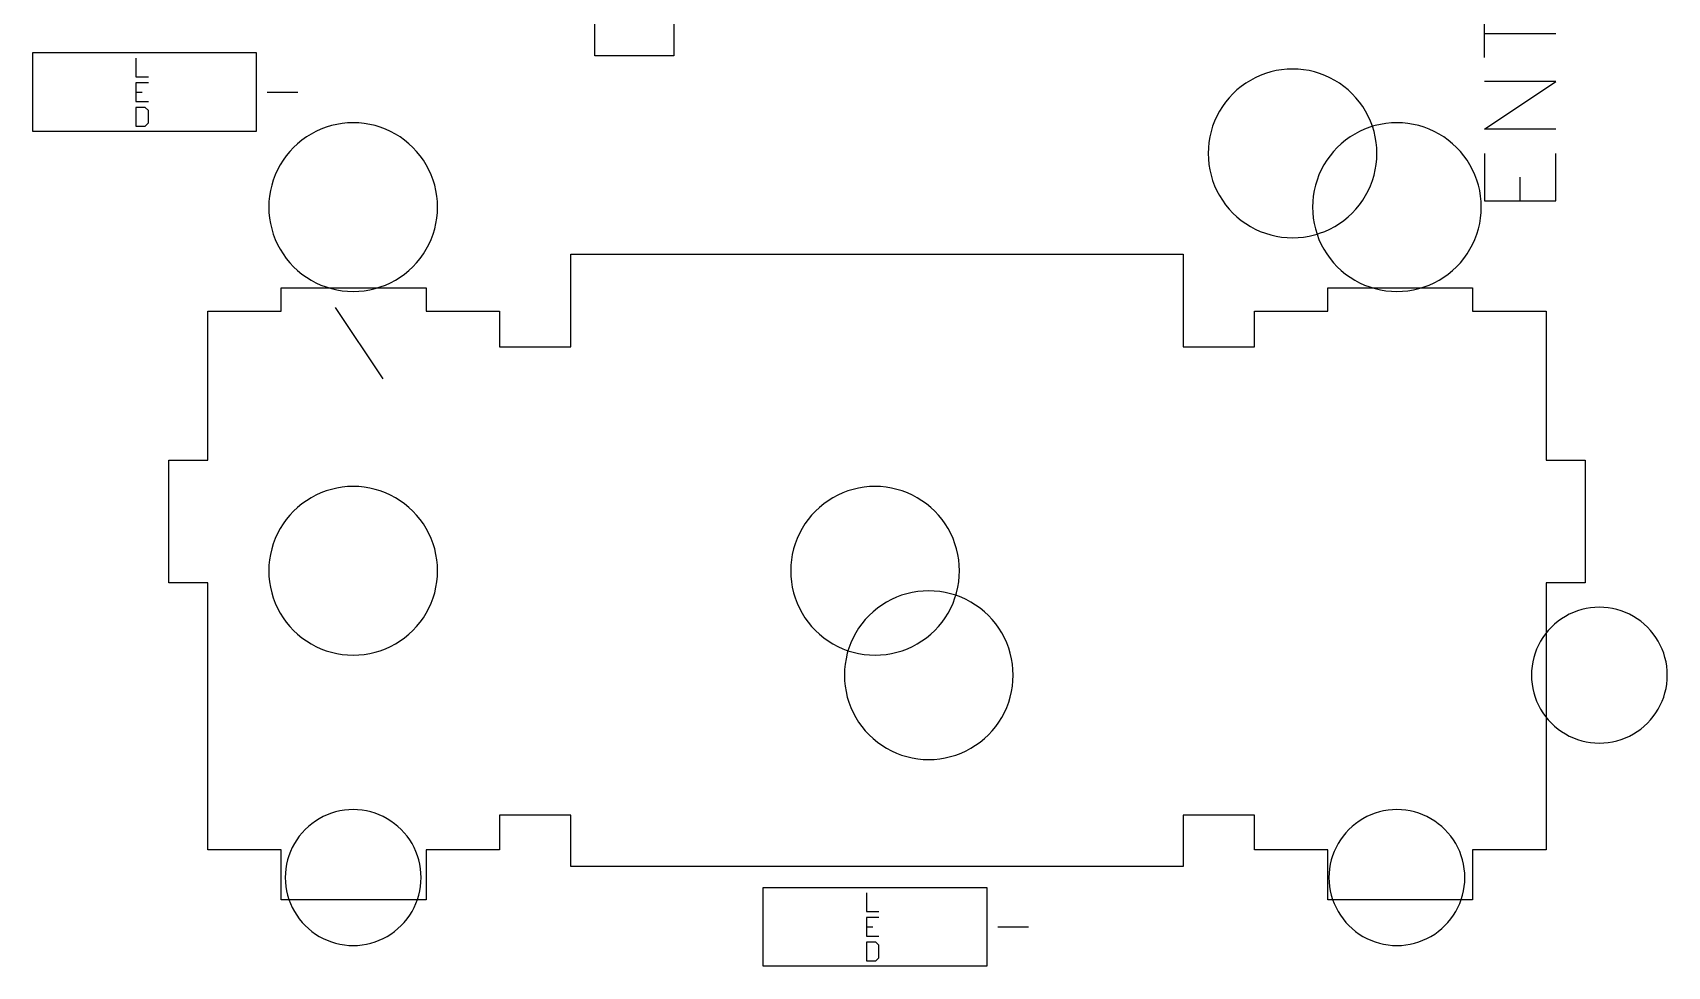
# Model space of a CAD drawing. Extents: x -174 to 183, y -92 to 46.
# Drawn here: x 75.56 to 112.86, y -46.01 to -24.7 of the extents above; entities that cross this region are included whole.
import ezdxf

# ---------------------------------------------------------------- set-up
doc = ezdxf.new("R2010")
doc.units = 0
doc.layers.get('0').update_dxf_attribs({"linetype": 'CONTINUOUS'})

msp = doc.modelspace()

# ---------------------------------------------------------------- linework, layer by layer
for p, q in [((88.387, -25.231), (88.387, -20.131)), ((90.187, -20.131), (90.187, -25.231)), ((108.683, -24.724), (108.683, -24.181)), ((110.31, -24.724), (108.683, -24.724)), ((108.683, -25.266), (108.683, -24.724)), ((75.562, -26.956), (75.562, -25.156)), ((75.562, -25.156), (80.662, -25.156)), ((77.917, -25.281), (77.917, -25.706)), ((80.662, -25.156), (80.662, -26.956)), ((90.187, -25.231), (88.387, -25.231)), ((77.917, -25.706), (78.201, -25.706)), ((103.454, -25.73), (103.343, -25.789)), ((103.569, -25.678), (103.454, -25.73)), ((103.687, -25.634), (103.569, -25.678)), ((103.807, -25.597), (103.687, -25.634)), ((103.93, -25.568), (103.807, -25.597)), ((104.054, -25.548), (103.93, -25.568)), ((104.18, -25.536), (104.054, -25.548)), ((104.306, -25.531), (104.18, -25.536)), ((104.432, -25.536), (104.306, -25.531)), ((104.557, -25.548), (104.432, -25.536)), ((104.681, -25.568), (104.557, -25.548)), ((104.804, -25.597), (104.681, -25.568)), ((104.924, -25.634), (104.804, -25.597)), ((105.042, -25.678), (104.924, -25.634)), ((105.157, -25.73), (105.042, -25.678)), ((105.268, -25.789), (105.157, -25.73)), ((78.201, -25.844), (77.917, -25.844)), ((77.917, -25.844), (77.917, -26.056)), ((77.917, -26.056), (78.059, -26.056)), ((77.917, -26.056), (77.917, -26.269)), ((80.912, -26.056), (81.612, -26.056)), ((102.944, -26.095), (102.858, -26.187)), ((103.036, -26.009), (102.944, -26.095)), ((103.134, -25.929), (103.036, -26.009)), ((103.236, -25.856), (103.134, -25.929)), ((103.343, -25.789), (103.236, -25.856)), ((105.375, -25.856), (105.268, -25.789)), ((105.478, -25.929), (105.375, -25.856)), ((105.575, -26.009), (105.478, -25.929)), ((105.667, -26.095), (105.575, -26.009)), ((105.753, -26.187), (105.667, -26.095)), ((108.683, -26.903), (110.31, -25.818)), ((110.31, -25.818), (108.683, -25.818)), ((77.917, -26.269), (78.201, -26.269)), ((77.917, -26.406), (77.917, -26.831)), ((78.13, -26.406), (77.917, -26.406)), ((78.201, -26.477), (78.13, -26.406)), ((78.201, -26.76), (78.201, -26.477)), ((102.705, -26.387), (102.639, -26.494)), ((102.778, -26.285), (102.705, -26.387)), ((102.858, -26.187), (102.778, -26.285)), ((105.833, -26.285), (105.753, -26.187)), ((105.906, -26.387), (105.833, -26.285)), ((105.973, -26.494), (105.906, -26.387)), ((77.917, -26.831), (78.13, -26.831)), ((78.13, -26.831), (78.201, -26.76)), ((82.376, -26.822), (82.256, -26.859)), ((82.499, -26.793), (82.376, -26.822)), ((82.623, -26.773), (82.499, -26.793)), ((82.748, -26.761), (82.623, -26.773)), ((82.874, -26.756), (82.748, -26.761)), ((83, -26.761), (82.874, -26.756)), ((83.126, -26.773), (83, -26.761)), ((83.25, -26.793), (83.126, -26.773)), ((83.373, -26.822), (83.25, -26.793)), ((83.493, -26.859), (83.373, -26.822)), ((102.483, -26.838), (102.446, -26.958)), ((102.527, -26.72), (102.483, -26.838)), ((102.579, -26.605), (102.527, -26.72)), ((102.639, -26.494), (102.579, -26.605)), ((106.032, -26.605), (105.973, -26.494)), ((106.084, -26.72), (106.032, -26.605)), ((106.129, -26.838), (106.068, -26.859)), ((106.129, -26.838), (106.084, -26.72)), ((106.189, -26.822), (106.129, -26.838)), ((106.165, -26.958), (106.129, -26.838)), ((106.311, -26.793), (106.189, -26.822)), ((106.436, -26.773), (106.311, -26.793)), ((106.561, -26.761), (106.436, -26.773)), ((106.687, -26.756), (106.561, -26.761)), ((106.813, -26.761), (106.687, -26.756)), ((106.938, -26.773), (106.813, -26.761)), ((107.062, -26.793), (106.938, -26.773)), ((107.185, -26.822), (107.062, -26.793)), ((107.306, -26.859), (107.185, -26.822)), ((80.662, -26.956), (75.562, -26.956)), ((81.702, -27.154), (81.605, -27.234)), ((81.805, -27.081), (81.702, -27.154)), ((81.912, -27.014), (81.805, -27.081)), ((82.023, -26.955), (81.912, -27.014)), ((82.138, -26.903), (82.023, -26.955)), ((82.256, -26.859), (82.138, -26.903)), ((83.611, -26.903), (83.493, -26.859)), ((83.726, -26.955), (83.611, -26.903)), ((83.837, -27.014), (83.726, -26.955)), ((83.944, -27.081), (83.837, -27.014)), ((84.046, -27.154), (83.944, -27.081)), ((84.144, -27.234), (84.046, -27.154)), ((102.397, -27.205), (102.385, -27.33)), ((102.418, -27.081), (102.397, -27.205)), ((102.446, -26.958), (102.418, -27.081)), ((105.515, -27.154), (105.418, -27.234)), ((105.617, -27.081), (105.515, -27.154)), ((105.724, -27.014), (105.617, -27.081)), ((105.835, -26.955), (105.724, -27.014)), ((105.95, -26.903), (105.835, -26.955)), ((106.068, -26.859), (105.95, -26.903)), ((106.194, -27.081), (106.165, -26.958)), ((106.214, -27.205), (106.194, -27.081)), ((106.227, -27.33), (106.214, -27.205)), ((107.424, -26.903), (107.306, -26.859)), ((107.538, -26.955), (107.424, -26.903)), ((107.649, -27.014), (107.538, -26.955)), ((107.756, -27.081), (107.649, -27.014)), ((107.859, -27.154), (107.756, -27.081)), ((107.956, -27.234), (107.859, -27.154)), ((110.31, -26.903), (108.683, -26.903)), ((81.347, -27.51), (81.274, -27.612)), ((81.427, -27.412), (81.347, -27.51)), ((81.513, -27.32), (81.427, -27.412)), ((81.605, -27.234), (81.513, -27.32)), ((84.236, -27.32), (84.144, -27.234)), ((84.322, -27.412), (84.236, -27.32)), ((84.402, -27.51), (84.322, -27.412)), ((84.475, -27.612), (84.402, -27.51)), ((102.385, -27.33), (102.381, -27.456)), ((102.381, -27.456), (102.385, -27.582)), ((102.385, -27.582), (102.397, -27.708)), ((105.16, -27.51), (105.086, -27.612)), ((105.24, -27.412), (105.16, -27.51)), ((105.326, -27.32), (105.24, -27.412)), ((105.418, -27.234), (105.326, -27.32)), ((106.214, -27.708), (106.227, -27.582)), ((106.231, -27.456), (106.227, -27.33)), ((106.227, -27.582), (106.231, -27.456)), ((108.048, -27.32), (107.956, -27.234)), ((108.134, -27.412), (108.048, -27.32)), ((108.214, -27.51), (108.134, -27.412)), ((108.287, -27.612), (108.214, -27.51)), ((108.683, -27.455), (108.683, -28.54)), ((110.31, -28.54), (110.31, -27.455)), ((81.096, -27.945), (81.052, -28.063)), ((81.148, -27.83), (81.096, -27.945)), ((81.207, -27.719), (81.148, -27.83)), ((81.274, -27.612), (81.207, -27.719)), ((84.541, -27.719), (84.475, -27.612)), ((84.601, -27.83), (84.541, -27.719)), ((84.653, -27.945), (84.601, -27.83)), ((84.697, -28.063), (84.653, -27.945)), ((102.397, -27.708), (102.418, -27.832)), ((102.418, -27.832), (102.446, -27.955)), ((102.446, -27.955), (102.483, -28.075)), ((104.908, -27.945), (104.864, -28.063)), ((104.96, -27.83), (104.908, -27.945)), ((105.02, -27.719), (104.96, -27.83)), ((105.086, -27.612), (105.02, -27.719)), ((106.129, -28.075), (106.165, -27.955)), ((106.165, -27.955), (106.194, -27.832)), ((106.194, -27.832), (106.214, -27.708)), ((108.354, -27.719), (108.287, -27.612)), ((108.413, -27.83), (108.354, -27.719)), ((108.465, -27.945), (108.413, -27.83)), ((108.51, -28.063), (108.465, -27.945)), ((80.986, -28.306), (80.966, -28.43)), ((81.015, -28.183), (80.986, -28.306)), ((81.052, -28.063), (81.015, -28.183)), ((84.734, -28.183), (84.697, -28.063)), ((84.762, -28.306), (84.734, -28.183)), ((84.783, -28.43), (84.762, -28.306)), ((102.483, -28.075), (102.527, -28.193)), ((102.527, -28.193), (102.579, -28.308)), ((102.579, -28.308), (102.639, -28.419)), ((104.799, -28.306), (104.778, -28.43)), ((104.827, -28.183), (104.799, -28.306)), ((104.864, -28.063), (104.827, -28.183)), ((105.973, -28.419), (106.032, -28.308)), ((106.032, -28.308), (106.084, -28.193)), ((106.084, -28.193), (106.129, -28.075)), ((108.546, -28.183), (108.51, -28.063)), ((108.575, -28.306), (108.546, -28.183)), ((108.595, -28.43), (108.575, -28.306)), ((109.496, -28.54), (109.496, -27.998)), ((80.953, -28.555), (80.949, -28.681)), ((80.949, -28.681), (80.953, -28.807)), ((80.966, -28.43), (80.953, -28.555)), ((84.795, -28.555), (84.783, -28.43)), ((84.799, -28.681), (84.795, -28.555)), ((84.795, -28.807), (84.799, -28.681)), ((102.639, -28.419), (102.705, -28.526)), ((102.705, -28.526), (102.778, -28.628)), ((102.778, -28.628), (102.858, -28.726)), ((104.766, -28.555), (104.762, -28.681)), ((104.762, -28.681), (104.766, -28.807)), ((104.778, -28.43), (104.766, -28.555)), ((105.753, -28.726), (105.833, -28.628)), ((105.833, -28.628), (105.906, -28.526)), ((105.906, -28.526), (105.973, -28.419)), ((108.608, -28.555), (108.595, -28.43)), ((108.612, -28.681), (108.608, -28.555)), ((108.608, -28.807), (108.612, -28.681)), ((108.683, -28.54), (109.496, -28.54)), ((109.496, -28.54), (110.31, -28.54)), ((80.953, -28.807), (80.966, -28.933)), ((80.966, -28.933), (80.986, -29.057)), ((80.986, -29.057), (81.015, -29.18)), ((84.734, -29.18), (84.762, -29.057)), ((84.762, -29.057), (84.783, -28.933)), ((84.783, -28.933), (84.795, -28.807)), ((102.858, -28.726), (102.944, -28.818)), ((102.944, -28.818), (103.036, -28.904)), ((103.036, -28.904), (103.134, -28.984)), ((103.134, -28.984), (103.236, -29.057)), ((103.236, -29.057), (103.343, -29.123)), ((104.766, -28.807), (104.778, -28.933)), ((104.778, -28.933), (104.799, -29.057)), ((104.799, -29.057), (104.827, -29.18)), ((105.268, -29.123), (105.375, -29.057)), ((105.375, -29.057), (105.478, -28.984)), ((105.478, -28.984), (105.575, -28.904)), ((105.575, -28.904), (105.667, -28.818)), ((105.667, -28.818), (105.753, -28.726)), ((108.546, -29.18), (108.575, -29.057)), ((108.575, -29.057), (108.595, -28.933)), ((108.595, -28.933), (108.608, -28.807)), ((81.015, -29.18), (81.052, -29.3)), ((81.052, -29.3), (81.096, -29.418)), ((81.096, -29.418), (81.148, -29.533)), ((84.601, -29.533), (84.653, -29.418)), ((84.653, -29.418), (84.697, -29.3)), ((84.697, -29.3), (84.734, -29.18)), ((103.343, -29.123), (103.454, -29.183)), ((103.454, -29.183), (103.569, -29.235)), ((103.569, -29.235), (103.687, -29.279)), ((103.687, -29.279), (103.807, -29.316)), ((103.807, -29.316), (103.93, -29.344)), ((103.93, -29.344), (104.054, -29.365)), ((104.054, -29.365), (104.18, -29.377)), ((104.18, -29.377), (104.306, -29.381)), ((104.306, -29.381), (104.432, -29.377)), ((104.432, -29.377), (104.557, -29.365)), ((104.557, -29.365), (104.681, -29.344)), ((104.681, -29.344), (104.804, -29.316)), ((104.804, -29.316), (104.864, -29.3)), ((104.827, -29.18), (104.864, -29.3)), ((104.864, -29.3), (104.924, -29.279)), ((104.864, -29.3), (104.908, -29.418)), ((104.908, -29.418), (104.96, -29.533)), ((104.924, -29.279), (105.042, -29.235)), ((105.042, -29.235), (105.157, -29.183)), ((105.157, -29.183), (105.268, -29.123)), ((108.413, -29.533), (108.465, -29.418)), ((108.465, -29.418), (108.51, -29.3)), ((108.51, -29.3), (108.546, -29.18)), ((81.148, -29.533), (81.207, -29.644)), ((81.207, -29.644), (81.274, -29.751)), ((81.274, -29.751), (81.347, -29.853)), ((84.402, -29.853), (84.475, -29.751)), ((84.475, -29.751), (84.541, -29.644)), ((84.541, -29.644), (84.601, -29.533)), ((87.838, -29.759), (101.808, -29.759)), ((87.838, -31.867), (87.838, -29.759)), ((101.808, -29.759), (101.808, -31.867)), ((104.96, -29.533), (105.02, -29.644)), ((105.02, -29.644), (105.086, -29.751)), ((105.086, -29.751), (105.16, -29.853)), ((108.214, -29.853), (108.287, -29.751)), ((108.287, -29.751), (108.354, -29.644)), ((108.354, -29.644), (108.413, -29.533)), ((81.347, -29.853), (81.427, -29.951)), ((81.427, -29.951), (81.513, -30.043)), ((81.513, -30.043), (81.605, -30.129)), ((81.605, -30.129), (81.702, -30.209)), ((84.046, -30.209), (84.144, -30.129)), ((84.144, -30.129), (84.236, -30.043)), ((84.236, -30.043), (84.322, -29.951)), ((84.322, -29.951), (84.402, -29.853)), ((105.16, -29.853), (105.24, -29.951)), ((105.24, -29.951), (105.326, -30.043)), ((105.326, -30.043), (105.418, -30.129)), ((105.418, -30.129), (105.515, -30.209)), ((107.859, -30.209), (107.956, -30.129)), ((107.956, -30.129), (108.048, -30.043)), ((108.048, -30.043), (108.134, -29.951)), ((108.134, -29.951), (108.214, -29.853)), ((81.234, -31.054), (81.234, -30.521)), ((81.234, -30.521), (84.536, -30.521)), ((81.702, -30.209), (81.805, -30.282)), ((81.805, -30.282), (81.912, -30.348)), ((81.912, -30.348), (82.023, -30.408)), ((82.023, -30.408), (82.138, -30.46)), ((82.138, -30.46), (82.256, -30.504)), ((82.256, -30.504), (82.376, -30.541)), ((82.376, -30.541), (82.499, -30.569)), ((82.499, -30.569), (82.623, -30.59)), ((83.126, -30.59), (83.25, -30.569)), ((83.25, -30.569), (83.373, -30.541)), ((83.373, -30.541), (83.493, -30.504)), ((83.493, -30.504), (83.611, -30.46)), ((83.611, -30.46), (83.726, -30.408)), ((83.726, -30.408), (83.837, -30.348)), ((83.837, -30.348), (83.944, -30.282)), ((83.944, -30.282), (84.046, -30.209)), ((84.536, -30.521), (84.536, -31.054)), ((105.11, -30.521), (108.412, -30.521)), ((105.11, -31.054), (105.11, -30.521)), ((105.515, -30.209), (105.617, -30.282)), ((105.617, -30.282), (105.724, -30.348)), ((105.724, -30.348), (105.835, -30.408)), ((105.835, -30.408), (105.95, -30.46)), ((105.95, -30.46), (106.068, -30.504)), ((106.068, -30.504), (106.189, -30.541)), ((106.189, -30.541), (106.311, -30.569)), ((106.311, -30.569), (106.436, -30.59)), ((106.938, -30.59), (107.062, -30.569)), ((107.062, -30.569), (107.185, -30.541)), ((107.185, -30.541), (107.306, -30.504)), ((107.306, -30.504), (107.424, -30.46)), ((107.424, -30.46), (107.538, -30.408)), ((107.538, -30.408), (107.649, -30.348)), ((107.649, -30.348), (107.756, -30.282)), ((107.756, -30.282), (107.859, -30.209)), ((108.412, -30.521), (108.412, -31.054)), ((82.623, -30.59), (82.748, -30.602)), ((82.748, -30.602), (82.874, -30.606)), ((82.874, -30.606), (83, -30.602)), ((83, -30.602), (83.126, -30.59)), ((106.436, -30.59), (106.561, -30.602)), ((106.561, -30.602), (106.687, -30.606)), ((106.687, -30.606), (106.813, -30.602)), ((106.813, -30.602), (106.938, -30.59)), ((79.558, -34.458), (79.558, -31.054)), ((79.558, -31.054), (81.234, -31.054)), ((83.558, -32.603), (82.473, -30.976)), ((84.536, -31.054), (86.213, -31.054)), ((86.213, -31.054), (86.213, -31.867)), ((103.434, -31.054), (105.11, -31.054)), ((103.434, -31.867), (103.434, -31.054)), ((108.412, -31.054), (110.089, -31.054)), ((110.089, -31.054), (110.089, -34.458)), ((86.213, -31.867), (87.838, -31.867)), ((101.808, -31.867), (103.434, -31.867)), ((78.669, -37.252), (78.669, -34.458)), ((78.669, -34.458), (79.558, -34.458)), ((110.089, -34.458), (110.978, -34.458)), ((110.978, -34.458), (110.978, -37.252)), ((81.805, -35.381), (81.702, -35.454)), ((81.912, -35.314), (81.805, -35.381)), ((82.023, -35.255), (81.912, -35.314)), ((82.138, -35.203), (82.023, -35.255)), ((82.256, -35.159), (82.138, -35.203)), ((82.376, -35.122), (82.256, -35.159)), ((82.499, -35.093), (82.376, -35.122)), ((82.623, -35.073), (82.499, -35.093)), ((82.748, -35.061), (82.623, -35.073)), ((82.874, -35.056), (82.748, -35.061)), ((83, -35.061), (82.874, -35.056)), ((83.126, -35.073), (83, -35.061)), ((83.25, -35.093), (83.126, -35.073)), ((83.373, -35.122), (83.25, -35.093)), ((83.493, -35.159), (83.373, -35.122)), ((83.611, -35.203), (83.493, -35.159)), ((83.726, -35.255), (83.611, -35.203)), ((83.837, -35.314), (83.726, -35.255)), ((83.944, -35.381), (83.837, -35.314)), ((84.046, -35.454), (83.944, -35.381)), ((93.711, -35.381), (93.609, -35.454)), ((93.818, -35.314), (93.711, -35.381)), ((93.929, -35.255), (93.818, -35.314)), ((94.044, -35.203), (93.929, -35.255)), ((94.162, -35.159), (94.044, -35.203)), ((94.282, -35.122), (94.162, -35.159)), ((94.405, -35.093), (94.282, -35.122)), ((94.529, -35.073), (94.405, -35.093)), ((94.655, -35.061), (94.529, -35.073)), ((94.781, -35.056), (94.655, -35.061)), ((94.907, -35.061), (94.781, -35.056)), ((95.032, -35.073), (94.907, -35.061)), ((95.156, -35.093), (95.032, -35.073)), ((95.279, -35.122), (95.156, -35.093)), ((95.399, -35.159), (95.279, -35.122)), ((95.517, -35.203), (95.399, -35.159)), ((95.632, -35.255), (95.517, -35.203)), ((95.743, -35.314), (95.632, -35.255)), ((95.85, -35.381), (95.743, -35.314)), ((95.953, -35.454), (95.85, -35.381)), ((81.427, -35.712), (81.347, -35.81)), ((81.513, -35.62), (81.427, -35.712)), ((81.605, -35.534), (81.513, -35.62)), ((81.702, -35.454), (81.605, -35.534)), ((84.144, -35.534), (84.046, -35.454)), ((84.236, -35.62), (84.144, -35.534)), ((84.322, -35.712), (84.236, -35.62)), ((84.402, -35.81), (84.322, -35.712)), ((93.333, -35.712), (93.253, -35.81)), ((93.419, -35.62), (93.333, -35.712)), ((93.511, -35.534), (93.419, -35.62)), ((93.609, -35.454), (93.511, -35.534)), ((96.05, -35.534), (95.953, -35.454)), ((96.142, -35.62), (96.05, -35.534)), ((96.228, -35.712), (96.142, -35.62)), ((96.308, -35.81), (96.228, -35.712)), ((81.148, -36.13), (81.096, -36.245)), ((81.207, -36.019), (81.148, -36.13)), ((81.274, -35.912), (81.207, -36.019)), ((81.347, -35.81), (81.274, -35.912)), ((84.475, -35.912), (84.402, -35.81)), ((84.541, -36.019), (84.475, -35.912)), ((84.601, -36.13), (84.541, -36.019)), ((84.653, -36.245), (84.601, -36.13)), ((93.054, -36.13), (93.002, -36.245)), ((93.114, -36.019), (93.054, -36.13)), ((93.18, -35.912), (93.114, -36.019)), ((93.253, -35.81), (93.18, -35.912)), ((96.381, -35.912), (96.308, -35.81)), ((96.448, -36.019), (96.381, -35.912)), ((96.507, -36.13), (96.448, -36.019)), ((96.559, -36.245), (96.507, -36.13)), ((81.015, -36.483), (80.986, -36.606)), ((81.052, -36.363), (81.015, -36.483)), ((81.096, -36.245), (81.052, -36.363)), ((84.697, -36.363), (84.653, -36.245)), ((84.734, -36.483), (84.697, -36.363)), ((84.762, -36.606), (84.734, -36.483)), ((92.921, -36.483), (92.893, -36.606)), ((92.958, -36.363), (92.921, -36.483)), ((93.002, -36.245), (92.958, -36.363)), ((96.604, -36.363), (96.559, -36.245)), ((96.64, -36.483), (96.604, -36.363)), ((96.669, -36.606), (96.64, -36.483)), ((80.953, -36.855), (80.949, -36.981)), ((80.966, -36.73), (80.953, -36.855)), ((80.986, -36.606), (80.966, -36.73)), ((84.783, -36.73), (84.762, -36.606)), ((84.795, -36.855), (84.783, -36.73)), ((84.799, -36.981), (84.795, -36.855)), ((92.86, -36.855), (92.856, -36.981)), ((92.872, -36.73), (92.86, -36.855)), ((92.893, -36.606), (92.872, -36.73)), ((96.689, -36.73), (96.669, -36.606)), ((96.702, -36.855), (96.689, -36.73)), ((96.706, -36.981), (96.702, -36.855)), ((79.558, -37.252), (78.669, -37.252)), ((79.558, -43.348), (79.558, -37.252)), ((80.949, -36.981), (80.953, -37.107)), ((80.953, -37.107), (80.966, -37.233)), ((80.966, -37.233), (80.986, -37.357)), ((84.762, -37.357), (84.783, -37.233)), ((84.783, -37.233), (84.795, -37.107)), ((84.795, -37.107), (84.799, -36.981)), ((92.856, -36.981), (92.86, -37.107)), ((92.86, -37.107), (92.872, -37.233)), ((92.872, -37.233), (92.893, -37.357)), ((96.669, -37.357), (96.689, -37.233)), ((96.689, -37.233), (96.702, -37.107)), ((96.702, -37.107), (96.706, -36.981)), ((110.089, -37.252), (110.089, -43.348)), ((110.978, -37.252), (110.089, -37.252)), ((80.986, -37.357), (81.015, -37.48)), ((81.015, -37.48), (81.052, -37.6)), ((81.052, -37.6), (81.096, -37.718)), ((84.653, -37.718), (84.697, -37.6)), ((84.697, -37.6), (84.734, -37.48)), ((84.734, -37.48), (84.762, -37.357)), ((92.893, -37.357), (92.921, -37.48)), ((92.921, -37.48), (92.958, -37.6)), ((92.958, -37.6), (93.002, -37.718)), ((95.154, -37.636), (95.043, -37.696)), ((95.269, -37.584), (95.154, -37.636)), ((95.387, -37.54), (95.269, -37.584)), ((95.507, -37.503), (95.387, -37.54)), ((95.63, -37.475), (95.507, -37.503)), ((95.754, -37.454), (95.63, -37.475)), ((95.88, -37.442), (95.754, -37.454)), ((96.006, -37.438), (95.88, -37.442)), ((96.132, -37.442), (96.006, -37.438)), ((96.257, -37.454), (96.132, -37.442)), ((96.381, -37.475), (96.257, -37.454)), ((96.504, -37.503), (96.381, -37.475)), ((96.624, -37.54), (96.504, -37.503)), ((96.559, -37.718), (96.604, -37.6)), ((96.604, -37.6), (96.624, -37.54)), ((96.624, -37.54), (96.64, -37.48)), ((96.742, -37.584), (96.624, -37.54)), ((96.64, -37.48), (96.669, -37.357)), ((96.857, -37.636), (96.742, -37.584)), ((96.968, -37.696), (96.857, -37.636)), ((81.096, -37.718), (81.148, -37.833)), ((81.148, -37.833), (81.207, -37.944)), ((81.207, -37.944), (81.274, -38.051)), ((84.475, -38.051), (84.541, -37.944)), ((84.541, -37.944), (84.601, -37.833)), ((84.601, -37.833), (84.653, -37.718)), ((93.002, -37.718), (93.054, -37.833)), ((93.054, -37.833), (93.114, -37.944)), ((93.114, -37.944), (93.18, -38.051)), ((94.644, -38.002), (94.558, -38.093)), ((94.736, -37.915), (94.644, -38.002)), ((94.834, -37.835), (94.736, -37.915)), ((94.936, -37.762), (94.834, -37.835)), ((95.043, -37.696), (94.936, -37.762)), ((96.381, -38.051), (96.448, -37.944)), ((96.448, -37.944), (96.507, -37.833)), ((96.507, -37.833), (96.559, -37.718)), ((97.075, -37.762), (96.968, -37.696)), ((97.178, -37.835), (97.075, -37.762)), ((97.275, -37.915), (97.178, -37.835)), ((97.367, -38.002), (97.275, -37.915)), ((97.453, -38.093), (97.367, -38.002)), ((110.531, -38.02), (110.445, -38.074)), ((110.62, -37.973), (110.531, -38.02)), ((110.713, -37.931), (110.62, -37.973)), ((110.807, -37.895), (110.713, -37.931)), ((110.904, -37.866), (110.807, -37.895)), ((111.003, -37.842), (110.904, -37.866)), ((111.103, -37.826), (111.003, -37.842)), ((111.204, -37.816), (111.103, -37.826)), ((111.306, -37.813), (111.204, -37.816)), ((111.407, -37.816), (111.306, -37.813)), ((111.508, -37.826), (111.407, -37.816)), ((111.608, -37.842), (111.508, -37.826)), ((111.707, -37.866), (111.608, -37.842)), ((111.804, -37.895), (111.707, -37.866)), ((111.899, -37.931), (111.804, -37.895)), ((111.991, -37.973), (111.899, -37.931)), ((112.081, -38.02), (111.991, -37.973)), ((112.167, -38.074), (112.081, -38.02)), ((81.274, -38.051), (81.347, -38.153)), ((81.347, -38.153), (81.427, -38.251)), ((81.427, -38.251), (81.513, -38.343)), ((81.513, -38.343), (81.605, -38.429)), ((84.144, -38.429), (84.236, -38.343)), ((84.236, -38.343), (84.322, -38.251)), ((84.322, -38.251), (84.402, -38.153)), ((84.402, -38.153), (84.475, -38.051)), ((93.18, -38.051), (93.253, -38.153)), ((93.253, -38.153), (93.333, -38.251)), ((93.333, -38.251), (93.419, -38.343)), ((93.419, -38.343), (93.511, -38.429)), ((94.339, -38.4), (94.279, -38.511)), ((94.405, -38.293), (94.339, -38.4)), ((94.478, -38.191), (94.405, -38.293)), ((94.558, -38.093), (94.478, -38.191)), ((96.05, -38.429), (96.142, -38.343)), ((96.142, -38.343), (96.228, -38.251)), ((96.228, -38.251), (96.308, -38.153)), ((96.308, -38.153), (96.381, -38.051)), ((97.533, -38.191), (97.453, -38.093)), ((97.606, -38.293), (97.533, -38.191)), ((97.673, -38.4), (97.606, -38.293)), ((97.732, -38.511), (97.673, -38.4)), ((110.14, -38.341), (110.076, -38.419)), ((110.21, -38.267), (110.14, -38.341)), ((110.284, -38.197), (110.21, -38.267)), ((110.362, -38.133), (110.284, -38.197)), ((110.445, -38.074), (110.362, -38.133)), ((112.249, -38.133), (112.167, -38.074)), ((112.328, -38.197), (112.249, -38.133)), ((112.402, -38.267), (112.328, -38.197)), ((112.471, -38.341), (112.402, -38.267)), ((112.535, -38.419), (112.471, -38.341)), ((81.605, -38.429), (81.702, -38.509)), ((81.702, -38.509), (81.805, -38.582)), ((81.805, -38.582), (81.912, -38.648)), ((81.912, -38.648), (82.023, -38.708)), ((82.023, -38.708), (82.138, -38.76)), ((82.138, -38.76), (82.256, -38.804)), ((83.493, -38.804), (83.611, -38.76)), ((83.611, -38.76), (83.726, -38.708)), ((83.726, -38.708), (83.837, -38.648)), ((83.837, -38.648), (83.944, -38.582)), ((83.944, -38.582), (84.046, -38.509)), ((84.046, -38.509), (84.144, -38.429)), ((93.511, -38.429), (93.609, -38.509)), ((93.609, -38.509), (93.711, -38.582)), ((93.711, -38.582), (93.818, -38.648)), ((93.818, -38.648), (93.929, -38.708)), ((93.929, -38.708), (94.044, -38.76)), ((94.044, -38.76), (94.162, -38.804)), ((94.183, -38.744), (94.162, -38.804)), ((94.227, -38.626), (94.183, -38.744)), ((94.279, -38.511), (94.227, -38.626)), ((95.399, -38.804), (95.517, -38.76)), ((95.517, -38.76), (95.632, -38.708)), ((95.632, -38.708), (95.743, -38.648)), ((95.743, -38.648), (95.85, -38.582)), ((95.85, -38.582), (95.953, -38.509)), ((95.953, -38.509), (96.05, -38.429)), ((97.784, -38.626), (97.732, -38.511)), ((97.829, -38.744), (97.784, -38.626)), ((97.865, -38.864), (97.829, -38.744)), ((109.874, -38.77), (109.838, -38.864)), ((109.916, -38.677), (109.874, -38.77)), ((109.963, -38.588), (109.916, -38.677)), ((110.017, -38.502), (109.963, -38.588)), ((110.076, -38.419), (110.017, -38.502)), ((112.594, -38.502), (112.535, -38.419)), ((112.648, -38.588), (112.594, -38.502)), ((112.696, -38.677), (112.648, -38.588)), ((112.738, -38.77), (112.696, -38.677)), ((112.773, -38.864), (112.738, -38.77)), ((82.256, -38.804), (82.376, -38.841)), ((82.376, -38.841), (82.499, -38.869)), ((82.499, -38.869), (82.623, -38.89)), ((82.623, -38.89), (82.748, -38.902)), ((82.748, -38.902), (82.874, -38.906)), ((82.874, -38.906), (83, -38.902)), ((83, -38.902), (83.126, -38.89)), ((83.126, -38.89), (83.25, -38.869)), ((83.25, -38.869), (83.373, -38.841)), ((83.373, -38.841), (83.493, -38.804)), ((94.097, -39.111), (94.085, -39.237)), ((94.118, -38.987), (94.097, -39.111)), ((94.146, -38.864), (94.118, -38.987)), ((94.162, -38.804), (94.146, -38.864)), ((94.162, -38.804), (94.282, -38.841)), ((94.282, -38.841), (94.405, -38.869)), ((94.405, -38.869), (94.529, -38.89)), ((94.529, -38.89), (94.655, -38.902)), ((94.655, -38.902), (94.781, -38.906)), ((94.781, -38.906), (94.907, -38.902)), ((94.907, -38.902), (95.032, -38.89)), ((95.032, -38.89), (95.156, -38.869)), ((95.156, -38.869), (95.279, -38.841)), ((95.279, -38.841), (95.399, -38.804)), ((97.894, -38.987), (97.865, -38.864)), ((97.914, -39.111), (97.894, -38.987)), ((97.927, -39.237), (97.914, -39.111)), ((109.785, -39.06), (109.769, -39.16)), ((109.808, -38.962), (109.785, -39.06)), ((109.838, -38.864), (109.808, -38.962)), ((112.803, -38.962), (112.773, -38.864)), ((112.826, -39.06), (112.803, -38.962)), ((112.842, -39.16), (112.826, -39.06)), ((94.085, -39.237), (94.081, -39.363)), ((94.081, -39.363), (94.085, -39.489)), ((94.085, -39.489), (94.097, -39.614)), ((97.914, -39.614), (97.927, -39.489)), ((97.931, -39.363), (97.927, -39.237)), ((97.927, -39.489), (97.931, -39.363)), ((109.759, -39.261), (109.756, -39.363)), ((109.756, -39.363), (109.759, -39.464)), ((109.769, -39.16), (109.759, -39.261)), ((109.759, -39.464), (109.769, -39.565)), ((112.852, -39.261), (112.842, -39.16)), ((112.842, -39.565), (112.852, -39.464)), ((112.856, -39.363), (112.852, -39.261)), ((112.852, -39.464), (112.856, -39.363)), ((94.097, -39.614), (94.118, -39.738)), ((94.118, -39.738), (94.146, -39.861)), ((94.146, -39.861), (94.183, -39.981)), ((97.829, -39.981), (97.865, -39.861)), ((97.865, -39.861), (97.894, -39.738)), ((97.894, -39.738), (97.914, -39.614)), ((109.769, -39.565), (109.785, -39.665)), ((109.785, -39.665), (109.808, -39.764)), ((109.808, -39.764), (109.838, -39.861)), ((109.838, -39.861), (109.874, -39.956)), ((112.738, -39.956), (112.773, -39.861)), ((112.773, -39.861), (112.803, -39.764)), ((112.803, -39.764), (112.826, -39.665)), ((112.826, -39.665), (112.842, -39.565)), ((94.183, -39.981), (94.227, -40.099)), ((94.227, -40.099), (94.279, -40.214)), ((94.279, -40.214), (94.339, -40.325)), ((97.673, -40.325), (97.732, -40.214)), ((97.732, -40.214), (97.784, -40.099)), ((97.784, -40.099), (97.829, -39.981)), ((109.874, -39.956), (109.916, -40.048)), ((109.916, -40.048), (109.963, -40.138)), ((109.963, -40.138), (110.017, -40.224)), ((110.017, -40.224), (110.076, -40.306)), ((112.535, -40.306), (112.594, -40.224)), ((112.594, -40.224), (112.648, -40.138)), ((112.648, -40.138), (112.696, -40.048)), ((112.696, -40.048), (112.738, -39.956)), ((94.339, -40.325), (94.405, -40.432)), ((94.405, -40.432), (94.478, -40.535)), ((94.478, -40.535), (94.558, -40.632)), ((94.558, -40.632), (94.644, -40.724)), ((97.367, -40.724), (97.453, -40.632)), ((97.453, -40.632), (97.533, -40.535)), ((97.533, -40.535), (97.606, -40.432)), ((97.606, -40.432), (97.673, -40.325)), ((110.076, -40.306), (110.14, -40.385)), ((110.14, -40.385), (110.21, -40.459)), ((110.21, -40.459), (110.284, -40.528)), ((110.284, -40.528), (110.362, -40.592)), ((110.362, -40.592), (110.445, -40.651)), ((112.167, -40.651), (112.249, -40.592)), ((112.249, -40.592), (112.328, -40.528)), ((112.328, -40.528), (112.402, -40.459)), ((112.402, -40.459), (112.471, -40.385)), ((112.471, -40.385), (112.535, -40.306)), ((94.644, -40.724), (94.736, -40.81)), ((94.736, -40.81), (94.834, -40.89)), ((94.834, -40.89), (94.936, -40.963)), ((94.936, -40.963), (95.043, -41.03)), ((96.968, -41.03), (97.075, -40.963)), ((97.075, -40.963), (97.178, -40.89)), ((97.178, -40.89), (97.275, -40.81)), ((97.275, -40.81), (97.367, -40.724)), ((110.445, -40.651), (110.531, -40.705)), ((110.531, -40.705), (110.62, -40.753)), ((110.62, -40.753), (110.713, -40.795)), ((110.713, -40.795), (110.807, -40.83)), ((110.807, -40.83), (110.904, -40.86)), ((110.904, -40.86), (111.003, -40.883)), ((111.003, -40.883), (111.103, -40.899)), ((111.103, -40.899), (111.204, -40.909)), ((111.204, -40.909), (111.306, -40.913)), ((111.306, -40.913), (111.407, -40.909)), ((111.407, -40.909), (111.508, -40.899)), ((111.508, -40.899), (111.608, -40.883)), ((111.608, -40.883), (111.707, -40.86)), ((111.707, -40.86), (111.804, -40.83)), ((111.804, -40.83), (111.899, -40.795)), ((111.899, -40.795), (111.991, -40.753)), ((111.991, -40.753), (112.081, -40.705)), ((112.081, -40.705), (112.167, -40.651)), ((95.043, -41.03), (95.154, -41.089)), ((95.154, -41.089), (95.269, -41.141)), ((95.269, -41.141), (95.387, -41.186)), ((95.387, -41.186), (95.507, -41.222)), ((95.507, -41.222), (95.63, -41.251)), ((95.63, -41.251), (95.754, -41.271)), ((95.754, -41.271), (95.88, -41.284)), ((95.88, -41.284), (96.006, -41.288)), ((96.006, -41.288), (96.132, -41.284)), ((96.132, -41.284), (96.257, -41.271)), ((96.257, -41.271), (96.381, -41.251)), ((96.381, -41.251), (96.504, -41.222)), ((96.504, -41.222), (96.624, -41.186)), ((96.624, -41.186), (96.742, -41.141)), ((96.742, -41.141), (96.857, -41.089)), ((96.857, -41.089), (96.968, -41.03)), ((82.376, -42.514), (82.281, -42.549)), ((82.473, -42.484), (82.376, -42.514)), ((82.572, -42.461), (82.473, -42.484)), ((82.672, -42.445), (82.572, -42.461)), ((82.773, -42.435), (82.672, -42.445)), ((82.874, -42.431), (82.773, -42.435)), ((82.976, -42.435), (82.874, -42.431)), ((83.077, -42.445), (82.976, -42.435)), ((83.177, -42.461), (83.077, -42.445)), ((83.276, -42.484), (83.177, -42.461)), ((83.373, -42.514), (83.276, -42.484)), ((83.468, -42.549), (83.373, -42.514)), ((106.189, -42.514), (106.094, -42.549)), ((106.286, -42.484), (106.189, -42.514)), ((106.384, -42.461), (106.286, -42.484)), ((106.485, -42.445), (106.384, -42.461)), ((106.585, -42.435), (106.485, -42.445)), ((106.687, -42.431), (106.585, -42.435)), ((106.788, -42.435), (106.687, -42.431)), ((106.889, -42.445), (106.788, -42.435)), ((106.989, -42.461), (106.889, -42.445)), ((107.088, -42.484), (106.989, -42.461)), ((107.185, -42.514), (107.088, -42.484)), ((107.28, -42.549), (107.185, -42.514)), ((81.778, -42.885), (81.709, -42.959)), ((81.852, -42.816), (81.778, -42.885)), ((81.931, -42.752), (81.852, -42.816)), ((82.013, -42.693), (81.931, -42.752)), ((82.099, -42.639), (82.013, -42.693)), ((82.189, -42.591), (82.099, -42.639)), ((82.281, -42.549), (82.189, -42.591)), ((83.56, -42.591), (83.468, -42.549)), ((83.649, -42.639), (83.56, -42.591)), ((83.735, -42.693), (83.649, -42.639)), ((83.818, -42.752), (83.735, -42.693)), ((83.896, -42.816), (83.818, -42.752)), ((83.97, -42.885), (83.896, -42.816)), ((84.04, -42.959), (83.97, -42.885)), ((86.213, -42.561), (86.213, -43.348)), ((87.838, -42.561), (86.213, -42.561)), ((87.838, -43.729), (87.838, -42.561)), ((101.808, -42.561), (101.808, -43.729)), ((103.434, -42.561), (101.808, -42.561)), ((103.434, -43.348), (103.434, -42.561)), ((105.591, -42.885), (105.522, -42.959)), ((105.665, -42.816), (105.591, -42.885)), ((105.743, -42.752), (105.665, -42.816)), ((105.826, -42.693), (105.743, -42.752)), ((105.912, -42.639), (105.826, -42.693)), ((106.001, -42.591), (105.912, -42.639)), ((106.094, -42.549), (106.001, -42.591)), ((107.372, -42.591), (107.28, -42.549)), ((107.462, -42.639), (107.372, -42.591)), ((107.548, -42.693), (107.462, -42.639)), ((107.63, -42.752), (107.548, -42.693)), ((107.709, -42.816), (107.63, -42.752)), ((107.783, -42.885), (107.709, -42.816)), ((107.852, -42.959), (107.783, -42.885)), ((81.532, -43.206), (81.484, -43.296)), ((81.586, -43.12), (81.532, -43.206)), ((81.645, -43.038), (81.586, -43.12)), ((81.709, -42.959), (81.645, -43.038)), ((84.104, -43.038), (84.04, -42.959)), ((84.163, -43.12), (84.104, -43.038)), ((84.217, -43.206), (84.163, -43.12)), ((84.265, -43.296), (84.217, -43.206)), ((105.345, -43.206), (105.297, -43.296)), ((105.398, -43.12), (105.345, -43.206)), ((105.457, -43.038), (105.398, -43.12)), ((105.522, -42.959), (105.457, -43.038)), ((107.917, -43.038), (107.852, -42.959)), ((107.976, -43.12), (107.917, -43.038)), ((108.029, -43.206), (107.976, -43.12)), ((108.077, -43.296), (108.029, -43.206)), ((81.234, -43.348), (79.558, -43.348)), ((81.234, -44.491), (81.234, -43.348)), ((81.377, -43.58), (81.354, -43.679)), ((81.407, -43.483), (81.377, -43.58)), ((81.442, -43.388), (81.407, -43.483)), ((81.484, -43.296), (81.442, -43.388)), ((84.306, -43.388), (84.265, -43.296)), ((84.342, -43.483), (84.306, -43.388)), ((84.372, -43.58), (84.342, -43.483)), ((84.395, -43.679), (84.372, -43.58)), ((84.536, -43.348), (84.536, -44.491)), ((86.213, -43.348), (84.536, -43.348)), ((105.11, -43.348), (103.434, -43.348)), ((105.11, -44.491), (105.11, -43.348)), ((105.19, -43.58), (105.167, -43.679)), ((105.219, -43.483), (105.19, -43.58)), ((105.255, -43.388), (105.219, -43.483)), ((105.297, -43.296), (105.255, -43.388)), ((108.119, -43.388), (108.077, -43.296)), ((108.155, -43.483), (108.119, -43.388)), ((108.184, -43.58), (108.155, -43.483)), ((108.207, -43.679), (108.184, -43.58)), ((108.412, -43.348), (108.412, -44.491)), ((110.089, -43.348), (108.412, -43.348)), ((81.328, -43.88), (81.324, -43.981)), ((81.324, -43.981), (81.328, -44.083)), ((81.338, -43.779), (81.328, -43.88)), ((81.354, -43.679), (81.338, -43.779)), ((84.411, -43.779), (84.395, -43.679)), ((84.421, -43.88), (84.411, -43.779)), ((84.424, -43.981), (84.421, -43.88)), ((84.421, -44.083), (84.424, -43.981)), ((101.808, -43.729), (87.838, -43.729)), ((105.14, -43.88), (105.137, -43.981)), ((105.137, -43.981), (105.14, -44.083)), ((105.15, -43.779), (105.14, -43.88)), ((105.167, -43.679), (105.15, -43.779)), ((108.224, -43.779), (108.207, -43.679)), ((108.234, -43.88), (108.224, -43.779)), ((108.237, -43.981), (108.234, -43.88)), ((108.234, -44.083), (108.237, -43.981)), ((81.328, -44.083), (81.338, -44.184)), ((81.338, -44.184), (81.354, -44.284)), ((81.354, -44.284), (81.377, -44.383)), ((84.372, -44.383), (84.395, -44.284)), ((84.395, -44.284), (84.411, -44.184)), ((84.411, -44.184), (84.421, -44.083)), ((92.231, -46.006), (92.231, -44.206)), ((92.231, -44.206), (97.331, -44.206)), ((94.586, -44.331), (94.586, -44.756)), ((97.331, -44.206), (97.331, -46.006)), ((105.14, -44.083), (105.15, -44.184)), ((105.15, -44.184), (105.167, -44.284)), ((105.167, -44.284), (105.19, -44.383)), ((108.184, -44.383), (108.207, -44.284)), ((108.207, -44.284), (108.224, -44.184)), ((108.224, -44.184), (108.234, -44.083)), ((84.536, -44.491), (81.234, -44.491)), ((81.377, -44.383), (81.407, -44.48)), ((81.407, -44.48), (81.442, -44.575)), ((81.442, -44.575), (81.484, -44.667)), ((81.484, -44.667), (81.532, -44.756)), ((84.217, -44.756), (84.265, -44.667)), ((84.265, -44.667), (84.306, -44.575)), ((84.306, -44.575), (84.342, -44.48)), ((84.342, -44.48), (84.372, -44.383)), ((108.412, -44.491), (105.11, -44.491)), ((105.19, -44.383), (105.219, -44.48)), ((105.219, -44.48), (105.255, -44.575)), ((105.255, -44.575), (105.297, -44.667)), ((105.297, -44.667), (105.345, -44.756)), ((108.029, -44.756), (108.077, -44.667)), ((108.077, -44.667), (108.119, -44.575)), ((108.119, -44.575), (108.155, -44.48)), ((108.155, -44.48), (108.184, -44.383)), ((81.532, -44.756), (81.586, -44.843)), ((81.586, -44.843), (81.645, -44.925)), ((81.645, -44.925), (81.709, -45.003)), ((81.709, -45.003), (81.778, -45.077)), ((81.778, -45.077), (81.852, -45.147)), ((83.896, -45.147), (83.97, -45.077)), ((83.97, -45.077), (84.04, -45.003)), ((84.04, -45.003), (84.104, -44.925)), ((84.104, -44.925), (84.163, -44.843)), ((84.163, -44.843), (84.217, -44.756)), ((94.586, -44.756), (94.869, -44.756)), ((94.869, -44.894), (94.586, -44.894)), ((94.586, -44.894), (94.586, -45.106)), ((94.586, -45.106), (94.728, -45.106)), ((94.586, -45.106), (94.586, -45.319)), ((97.581, -45.106), (98.281, -45.106)), ((105.345, -44.756), (105.398, -44.843)), ((105.398, -44.843), (105.457, -44.925)), ((105.457, -44.925), (105.522, -45.003)), ((105.522, -45.003), (105.591, -45.077)), ((105.591, -45.077), (105.665, -45.147)), ((107.709, -45.147), (107.783, -45.077)), ((107.783, -45.077), (107.852, -45.003)), ((107.852, -45.003), (107.917, -44.925)), ((107.917, -44.925), (107.976, -44.843)), ((107.976, -44.843), (108.029, -44.756)), ((81.852, -45.147), (81.931, -45.211)), ((81.931, -45.211), (82.013, -45.27)), ((82.013, -45.27), (82.099, -45.324)), ((82.099, -45.324), (82.189, -45.372)), ((82.189, -45.372), (82.281, -45.413)), ((82.281, -45.413), (82.376, -45.449)), ((82.376, -45.449), (82.473, -45.479)), ((82.473, -45.479), (82.572, -45.502)), ((83.177, -45.502), (83.276, -45.479)), ((83.276, -45.479), (83.373, -45.449)), ((83.373, -45.449), (83.468, -45.413)), ((83.468, -45.413), (83.56, -45.372)), ((83.56, -45.372), (83.649, -45.324)), ((83.649, -45.324), (83.735, -45.27)), ((83.735, -45.27), (83.818, -45.211)), ((83.818, -45.211), (83.896, -45.147)), ((94.586, -45.319), (94.869, -45.319)), ((94.586, -45.456), (94.586, -45.881)), ((94.799, -45.456), (94.586, -45.456)), ((94.869, -45.527), (94.799, -45.456)), ((105.665, -45.147), (105.743, -45.211)), ((105.743, -45.211), (105.826, -45.27)), ((105.826, -45.27), (105.912, -45.324)), ((105.912, -45.324), (106.001, -45.372)), ((106.001, -45.372), (106.094, -45.413)), ((106.094, -45.413), (106.189, -45.449)), ((106.189, -45.449), (106.286, -45.479)), ((106.286, -45.479), (106.384, -45.502)), ((106.989, -45.502), (107.088, -45.479)), ((107.088, -45.479), (107.185, -45.449)), ((107.185, -45.449), (107.28, -45.413)), ((107.28, -45.413), (107.372, -45.372)), ((107.372, -45.372), (107.462, -45.324)), ((107.462, -45.324), (107.548, -45.27)), ((107.548, -45.27), (107.63, -45.211)), ((107.63, -45.211), (107.709, -45.147)), ((82.572, -45.502), (82.672, -45.518)), ((82.672, -45.518), (82.773, -45.528)), ((82.773, -45.528), (82.874, -45.531)), ((82.874, -45.531), (82.976, -45.528)), ((82.976, -45.528), (83.077, -45.518)), ((83.077, -45.518), (83.177, -45.502)), ((94.799, -45.881), (94.869, -45.81)), ((94.869, -45.81), (94.869, -45.527)), ((106.384, -45.502), (106.485, -45.518)), ((106.485, -45.518), (106.585, -45.528)), ((106.585, -45.528), (106.687, -45.531)), ((106.687, -45.531), (106.788, -45.528)), ((106.788, -45.528), (106.889, -45.518)), ((106.889, -45.518), (106.989, -45.502)), ((97.331, -46.006), (92.231, -46.006)), ((94.586, -45.881), (94.799, -45.881))]:
    msp.add_line(p, q)

doc.saveas('drawing.dxf')
